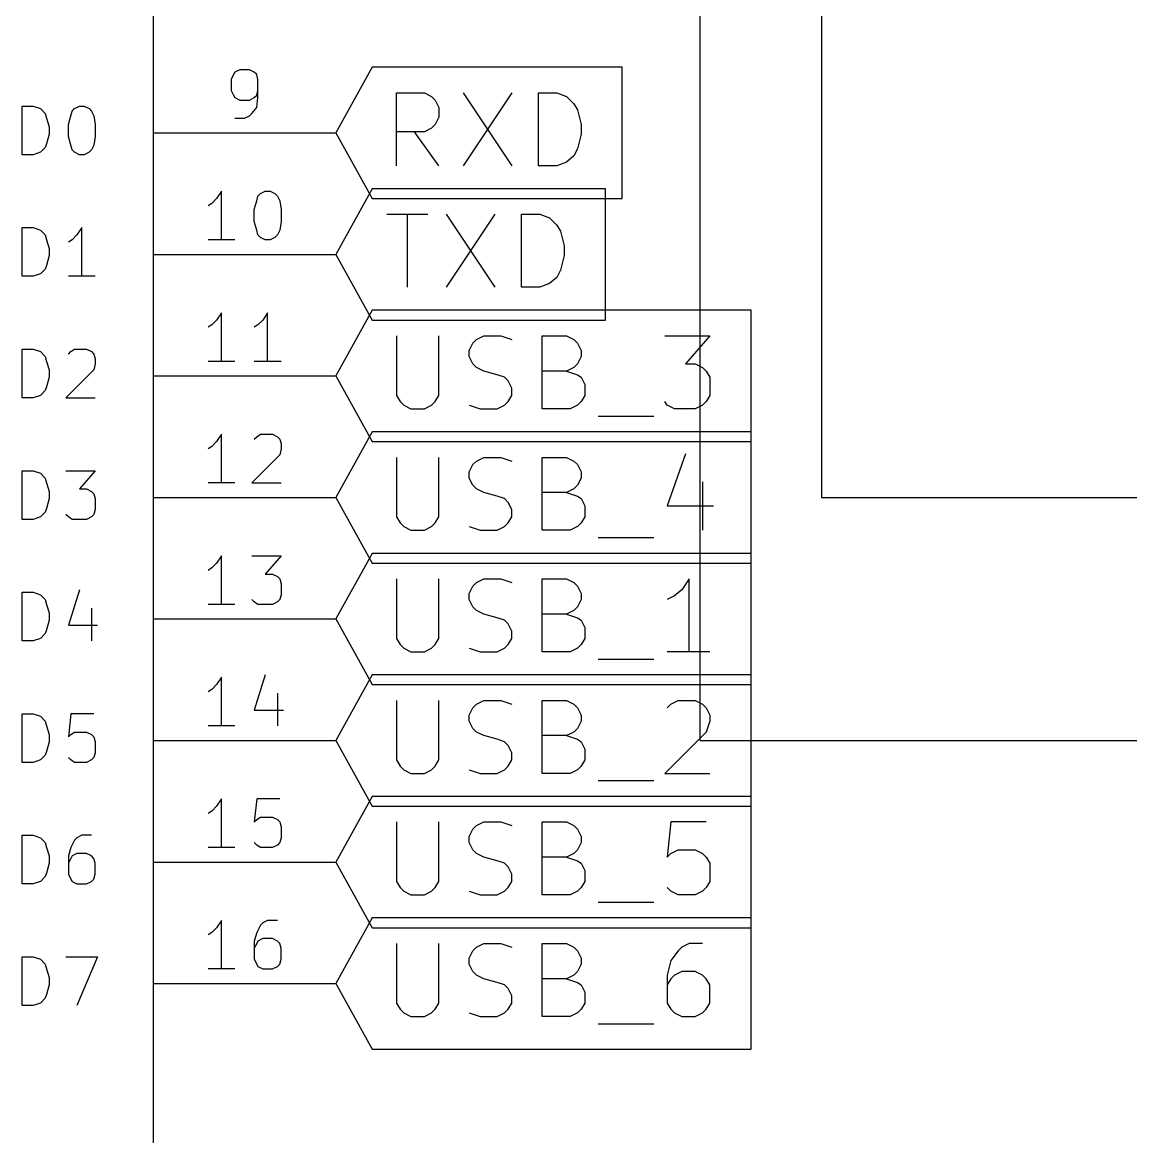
# Model space of a CAD drawing. Extents: x 10 to 287, y -200 to -10.
# Drawn here: x 143.31 to 166.48, y -147.98 to -124.69 of the extents above; entities that cross this region are included whole.
import ezdxf

# ---------------------------------------------------------------- set-up
doc = ezdxf.new("R2010")
doc.units = 0
doc.header["$MEASUREMENT"] = 0

msp = doc.modelspace()

# ---------------------------------------------------------------- linework, layer by layer
at = {"layer": 'Cyan 2'}
for p, q in [((143.307, -127.457), (143.307, -126.441)), ((143.307, -126.441), (143.535, -126.441)), ((143.535, -126.441), (143.688, -126.492)), ((144.399, -126.492), (144.501, -126.441)), ((144.501, -126.441), (144.602, -126.441)), ((144.602, -126.441), (144.704, -126.492)), ((143.688, -126.492), (143.789, -126.594)), ((143.789, -126.594), (143.815, -126.695)), ((143.815, -126.695), (143.866, -126.873)), ((144.272, -126.822), (144.323, -126.644)), ((144.323, -126.644), (144.348, -126.543)), ((144.348, -126.543), (144.399, -126.492)), ((144.704, -126.492), (144.755, -126.543)), ((144.755, -126.543), (144.805, -126.644)), ((144.805, -126.644), (144.831, -126.822)), ((143.866, -126.873), (143.866, -127.025)), ((144.272, -127.076), (144.272, -126.822)), ((144.831, -126.822), (144.831, -127.076)), ((143.866, -127.025), (143.815, -127.229)), ((144.323, -127.254), (144.272, -127.076)), ((144.831, -127.076), (144.805, -127.254)), ((143.688, -127.406), (143.535, -127.457)), ((143.789, -127.305), (143.688, -127.406)), ((143.815, -127.229), (143.789, -127.305)), ((144.348, -127.356), (144.323, -127.254)), ((144.399, -127.406), (144.348, -127.356)), ((144.501, -127.457), (144.399, -127.406)), ((144.704, -127.406), (144.602, -127.457)), ((144.755, -127.356), (144.704, -127.406)), ((144.805, -127.254), (144.755, -127.356)), ((143.535, -127.457), (143.307, -127.457)), ((144.602, -127.457), (144.501, -127.457)), ((143.307, -129.997), (143.307, -128.981)), ((143.307, -128.981), (143.535, -128.981)), ((143.535, -128.981), (143.688, -129.032)), ((143.688, -129.032), (143.789, -129.134)), ((144.551, -128.981), (144.45, -129.134)), ((144.551, -129.997), (144.551, -128.981)), ((143.789, -129.134), (143.815, -129.235)), ((143.815, -129.235), (143.866, -129.413)), ((144.348, -129.235), (144.272, -129.286)), ((144.45, -129.134), (144.348, -129.235)), ((143.866, -129.413), (143.866, -129.565)), ((143.866, -129.565), (143.815, -129.769)), ((143.688, -129.946), (143.535, -129.997)), ((143.789, -129.845), (143.688, -129.946)), ((143.815, -129.769), (143.789, -129.845)), ((143.535, -129.997), (143.307, -129.997)), ((144.831, -129.997), (144.272, -129.997)), ((143.307, -132.537), (143.307, -131.521)), ((143.307, -131.521), (143.535, -131.521)), ((143.535, -131.521), (143.688, -131.572)), ((143.688, -131.572), (143.789, -131.674)), ((144.272, -131.623), (144.323, -131.572)), ((144.323, -131.572), (144.399, -131.521)), ((144.399, -131.521), (144.653, -131.521)), ((144.653, -131.521), (144.755, -131.572)), ((144.755, -131.572), (144.805, -131.623)), ((143.789, -131.674), (143.815, -131.775)), ((143.815, -131.775), (143.866, -131.953)), ((144.805, -131.623), (144.831, -131.724)), ((144.831, -131.826), (144.805, -131.953)), ((144.831, -131.724), (144.831, -131.826)), ((143.866, -131.953), (143.866, -132.105)), ((144.805, -131.953), (144.221, -132.537)), ((143.866, -132.105), (143.815, -132.309)), ((143.688, -132.486), (143.535, -132.537)), ((143.789, -132.385), (143.688, -132.486)), ((143.815, -132.309), (143.789, -132.385)), ((143.535, -132.537), (143.307, -132.537)), ((144.221, -132.537), (144.831, -132.537)), ((143.307, -135.077), (143.307, -134.061)), ((143.307, -134.061), (143.535, -134.061)), ((143.535, -134.061), (143.688, -134.112)), ((143.688, -134.112), (143.789, -134.214)), ((144.221, -134.061), (144.831, -134.061)), ((144.831, -134.061), (144.501, -134.442)), ((143.789, -134.214), (143.815, -134.315)), ((143.815, -134.315), (143.866, -134.493)), ((143.866, -134.493), (143.866, -134.645)), ((144.501, -134.442), (144.653, -134.442)), ((144.653, -134.442), (144.755, -134.493)), ((144.755, -134.493), (144.805, -134.544)), ((144.805, -134.544), (144.831, -134.645)), ((143.815, -134.849), (143.789, -134.925)), ((143.866, -134.645), (143.815, -134.849)), ((144.831, -134.645), (144.831, -134.874)), ((143.535, -135.077), (143.307, -135.077)), ((143.688, -135.026), (143.535, -135.077)), ((143.789, -134.925), (143.688, -135.026)), ((144.272, -135.026), (144.221, -134.976)), ((144.348, -135.077), (144.272, -135.026)), ((144.653, -135.077), (144.348, -135.077)), ((144.755, -135.026), (144.653, -135.077)), ((144.805, -134.976), (144.755, -135.026)), ((144.831, -134.874), (144.805, -134.976)), ((143.307, -137.617), (143.307, -136.601)), ((143.307, -136.601), (143.535, -136.601)), ((143.535, -136.601), (143.688, -136.652)), ((143.688, -136.652), (143.789, -136.754)), ((144.501, -136.55), (144.272, -137.287)), ((143.789, -136.754), (143.815, -136.855)), ((143.815, -136.855), (143.866, -137.033)), ((144.755, -136.931), (144.755, -137.617)), ((143.866, -137.185), (143.815, -137.389)), ((143.866, -137.033), (143.866, -137.185)), ((143.815, -137.389), (143.789, -137.465)), ((144.272, -137.287), (144.882, -137.287)), ((143.535, -137.617), (143.307, -137.617)), ((143.688, -137.566), (143.535, -137.617)), ((143.789, -137.465), (143.688, -137.566)), ((143.307, -140.157), (143.307, -139.141)), ((143.307, -139.141), (143.535, -139.141)), ((143.535, -139.141), (143.688, -139.192)), ((143.688, -139.192), (143.789, -139.294)), ((144.323, -139.141), (144.272, -139.624)), ((144.805, -139.141), (144.323, -139.141)), ((143.789, -139.294), (143.815, -139.395)), ((143.815, -139.395), (143.866, -139.573)), ((143.866, -139.725), (143.815, -139.929)), ((143.866, -139.573), (143.866, -139.725)), ((144.272, -139.624), (144.323, -139.573)), ((144.323, -139.573), (144.399, -139.522)), ((144.399, -139.522), (144.653, -139.522)), ((144.653, -139.522), (144.755, -139.573)), ((144.755, -139.573), (144.805, -139.624)), ((144.805, -139.624), (144.831, -139.725)), ((144.831, -139.725), (144.831, -139.954)), ((143.815, -139.929), (143.789, -140.005)), ((144.831, -139.954), (144.805, -140.056)), ((143.535, -140.157), (143.307, -140.157)), ((143.688, -140.106), (143.535, -140.157)), ((143.789, -140.005), (143.688, -140.106)), ((144.323, -140.106), (144.272, -140.056)), ((144.399, -140.157), (144.323, -140.106)), ((144.653, -140.157), (144.399, -140.157)), ((144.755, -140.106), (144.653, -140.157)), ((144.805, -140.056), (144.755, -140.106)), ((143.307, -142.697), (143.307, -141.681)), ((143.307, -141.681), (143.535, -141.681)), ((143.535, -141.681), (143.688, -141.732)), ((143.688, -141.732), (143.789, -141.834)), ((143.789, -141.834), (143.815, -141.935)), ((144.399, -141.783), (144.323, -141.935)), ((144.45, -141.732), (144.399, -141.783)), ((144.551, -141.681), (144.45, -141.732)), ((144.755, -141.681), (144.551, -141.681)), ((143.815, -141.935), (143.866, -142.113)), ((144.323, -141.935), (144.272, -142.113)), ((144.45, -142.062), (144.348, -142.113)), ((144.653, -142.062), (144.45, -142.062)), ((144.755, -142.113), (144.653, -142.062)), ((143.866, -142.265), (143.815, -142.469)), ((143.866, -142.113), (143.866, -142.265)), ((144.272, -142.113), (144.272, -142.494)), ((144.323, -142.164), (144.272, -142.265)), ((144.348, -142.113), (144.323, -142.164)), ((144.805, -142.164), (144.755, -142.113)), ((144.831, -142.265), (144.805, -142.164)), ((144.831, -142.494), (144.831, -142.265)), ((143.789, -142.545), (143.688, -142.646)), ((143.815, -142.469), (143.789, -142.545)), ((144.272, -142.494), (144.323, -142.596)), ((144.805, -142.596), (144.831, -142.494)), ((143.535, -142.697), (143.307, -142.697)), ((143.688, -142.646), (143.535, -142.697)), ((144.323, -142.596), (144.348, -142.646)), ((144.348, -142.646), (144.45, -142.697)), ((144.45, -142.697), (144.653, -142.697)), ((144.653, -142.697), (144.755, -142.646)), ((144.755, -142.646), (144.805, -142.596)), ((143.307, -145.237), (143.307, -144.221)), ((143.307, -144.221), (143.535, -144.221)), ((143.535, -144.221), (143.688, -144.272)), ((143.688, -144.272), (143.789, -144.374)), ((143.789, -144.374), (143.815, -144.475)), ((144.221, -144.221), (144.882, -144.221)), ((144.882, -144.221), (144.45, -145.237)), ((143.815, -144.475), (143.866, -144.653)), ((143.866, -144.805), (143.815, -145.009)), ((143.866, -144.653), (143.866, -144.805)), ((143.789, -145.085), (143.688, -145.186)), ((143.815, -145.009), (143.789, -145.085)), ((143.535, -145.237), (143.307, -145.237)), ((143.688, -145.186), (143.535, -145.237))]:
    msp.add_line(p, q, dxfattribs=at)
at = {"layer": 'Green 2'}
for p, q in [((160.02, -71.12), (160.02, -134.62)), ((157.48, -139.7), (157.48, -73.66)), ((160.02, -134.62), (191.77, -134.62)), ((157.48, -139.7), (245.11, -139.7))]:
    msp.add_line(p, q, dxfattribs=at)
at = {"layer": 'L.Yellow'}
msp.add_line((146.05, -148.59), (146.05, -54.61), dxfattribs=at)
at = {"layer": 'Red 2'}
for p, q in [((146.05, -148.59), (146.05, -54.61)), ((147.752, -125.73), (147.726, -125.781)), ((147.853, -125.679), (147.752, -125.73)), ((148.057, -125.679), (147.853, -125.679)), ((148.158, -125.73), (148.057, -125.679)), ((148.209, -125.781), (148.158, -125.73)), ((150.622, -125.628), (149.86, -127)), ((155.854, -125.628), (150.622, -125.628)), ((155.854, -127), (155.854, -125.628)), ((147.726, -125.781), (147.676, -125.882)), ((147.676, -125.882), (147.676, -126.111)), ((148.234, -125.882), (148.209, -125.781)), ((148.234, -126.263), (148.234, -125.882)), ((147.676, -126.111), (147.726, -126.213)), ((147.726, -126.213), (147.752, -126.263)), ((148.158, -126.263), (148.209, -126.213)), ((148.209, -126.213), (148.234, -126.111)), ((151.13, -127.686), (151.13, -126.162)), ((151.13, -126.162), (151.714, -126.162)), ((151.714, -126.162), (151.867, -126.238)), ((151.867, -126.238), (151.943, -126.314)), ((152.527, -126.162), (153.543, -127.686)), ((153.543, -126.162), (152.527, -127.686)), ((154.102, -127.686), (154.102, -126.162)), ((154.102, -126.162), (154.483, -126.162)), ((154.483, -126.162), (154.686, -126.238)), ((154.686, -126.238), (154.838, -126.39)), ((147.752, -126.263), (147.853, -126.314)), ((147.853, -126.314), (148.057, -126.314)), ((148.057, -126.314), (148.158, -126.263)), ((148.107, -126.594), (148.209, -126.467)), ((148.209, -126.467), (148.234, -126.263)), ((151.943, -126.314), (152.019, -126.467)), ((152.019, -126.467), (152.019, -126.67)), ((154.838, -126.39), (154.915, -126.517)), ((147.752, -126.695), (147.955, -126.695)), ((147.955, -126.695), (148.057, -126.644)), ((148.057, -126.644), (148.107, -126.594)), ((152.019, -126.67), (151.943, -126.822)), ((154.915, -126.517), (154.991, -126.822)), ((151.867, -126.898), (151.714, -126.975)), ((151.943, -126.822), (151.867, -126.898)), ((154.991, -126.822), (154.991, -127.025)), ((146.05, -127), (149.86, -127)), ((149.86, -127), (150.622, -128.372)), ((151.714, -126.975), (151.13, -126.975)), ((152.019, -127.686), (151.511, -126.975)), ((154.991, -127.025), (154.915, -127.33)), ((155.854, -128.372), (155.854, -127)), ((154.915, -127.33), (154.838, -127.483)), ((154.686, -127.61), (154.483, -127.686)), ((154.838, -127.483), (154.686, -127.61)), ((154.483, -127.686), (154.102, -127.686)), ((147.472, -128.219), (147.371, -128.372)), ((147.472, -129.235), (147.472, -128.219)), ((148.209, -128.422), (148.234, -128.321)), ((148.234, -128.321), (148.285, -128.27)), ((148.285, -128.27), (148.387, -128.219)), ((148.387, -128.219), (148.488, -128.219)), ((148.488, -128.219), (148.59, -128.27)), ((148.59, -128.27), (148.641, -128.321)), ((148.641, -128.321), (148.692, -128.422)), ((150.622, -128.168), (149.86, -129.54)), ((155.499, -128.168), (150.622, -128.168)), ((155.499, -129.54), (155.499, -128.168)), ((147.269, -128.473), (147.193, -128.524)), ((147.371, -128.372), (147.269, -128.473)), ((148.158, -128.6), (148.209, -128.422)), ((148.692, -128.422), (148.717, -128.6)), ((150.622, -128.372), (155.854, -128.372)), ((148.158, -128.854), (148.158, -128.6)), ((148.717, -128.6), (148.717, -128.854)), ((150.927, -128.702), (151.79, -128.702)), ((151.359, -130.226), (151.359, -128.702)), ((152.171, -128.702), (153.187, -130.226)), ((153.187, -128.702), (152.171, -130.226)), ((153.746, -130.226), (153.746, -128.702)), ((153.746, -128.702), (154.127, -128.702)), ((154.127, -128.702), (154.33, -128.778)), ((154.33, -128.778), (154.483, -128.93)), ((148.209, -129.032), (148.158, -128.854)), ((148.234, -129.134), (148.209, -129.032)), ((148.692, -129.032), (148.641, -129.134)), ((148.717, -128.854), (148.692, -129.032)), ((154.483, -128.93), (154.559, -129.057)), ((147.752, -129.235), (147.193, -129.235)), ((148.285, -129.184), (148.234, -129.134)), ((148.387, -129.235), (148.285, -129.184)), ((148.488, -129.235), (148.387, -129.235)), ((148.59, -129.184), (148.488, -129.235)), ((148.641, -129.134), (148.59, -129.184)), ((154.559, -129.057), (154.635, -129.362)), ((154.635, -129.362), (154.635, -129.565)), ((146.05, -129.54), (149.86, -129.54)), ((149.86, -129.54), (150.622, -130.912)), ((154.635, -129.565), (154.559, -129.87)), ((155.499, -130.912), (155.499, -129.54)), ((154.559, -129.87), (154.483, -130.023)), ((154.33, -130.15), (154.127, -130.226)), ((154.483, -130.023), (154.33, -130.15)), ((154.127, -130.226), (153.746, -130.226)), ((147.472, -130.759), (147.371, -130.912)), ((147.472, -131.775), (147.472, -130.759)), ((148.438, -130.759), (148.336, -130.912)), ((148.438, -131.775), (148.438, -130.759)), ((150.622, -130.708), (149.86, -132.08)), ((158.547, -130.708), (150.622, -130.708)), ((158.547, -132.08), (158.547, -130.708)), ((147.269, -131.013), (147.193, -131.064)), ((147.371, -130.912), (147.269, -131.013)), ((148.234, -131.013), (148.158, -131.064)), ((148.336, -130.912), (148.234, -131.013)), ((150.622, -130.912), (155.499, -130.912)), ((151.13, -131.242), (151.13, -132.486)), ((152.019, -132.486), (152.019, -131.242)), ((152.73, -131.394), (152.806, -131.318)), ((152.806, -131.318), (152.959, -131.242)), ((152.959, -131.242), (153.314, -131.242)), ((153.314, -131.242), (153.543, -131.318)), ((154.178, -132.766), (154.178, -131.242)), ((154.178, -131.242), (154.686, -131.242)), ((154.686, -131.242), (154.838, -131.318)), ((154.838, -131.318), (154.915, -131.394)), ((156.743, -131.242), (157.683, -131.242)), ((157.683, -131.242), (157.175, -131.826)), ((152.654, -131.547), (152.73, -131.394)), ((152.654, -131.674), (152.654, -131.547)), ((154.915, -131.394), (154.991, -131.547)), ((154.991, -131.547), (154.991, -131.674)), ((147.752, -131.775), (147.193, -131.775)), ((148.717, -131.775), (148.158, -131.775)), ((152.73, -131.826), (152.654, -131.674)), ((152.806, -131.902), (152.73, -131.826)), ((154.915, -131.826), (154.838, -131.902)), ((154.991, -131.674), (154.915, -131.826)), ((157.175, -131.826), (157.378, -131.826)), ((157.378, -131.826), (157.531, -131.902)), ((152.959, -131.978), (152.806, -131.902)), ((153.238, -132.055), (152.959, -131.978)), ((153.391, -132.105), (153.238, -132.055)), ((154.686, -131.978), (154.178, -131.978)), ((154.838, -131.902), (154.686, -131.978)), ((154.686, -131.978), (154.915, -132.055)), ((154.915, -132.055), (154.991, -132.105)), ((157.531, -131.902), (157.607, -131.978)), ((157.607, -131.978), (157.683, -132.105)), ((146.05, -132.08), (149.86, -132.08)), ((149.86, -132.08), (150.622, -133.452)), ((153.467, -132.182), (153.391, -132.105)), ((153.543, -132.334), (153.467, -132.182)), ((154.991, -132.105), (155.067, -132.258)), ((155.067, -132.258), (155.067, -132.486)), ((157.683, -132.105), (157.683, -132.486)), ((158.547, -133.452), (158.547, -132.08)), ((151.13, -132.486), (151.206, -132.613)), ((151.943, -132.613), (152.019, -132.486)), ((153.467, -132.613), (153.543, -132.486)), ((153.543, -132.486), (153.543, -132.334)), ((155.067, -132.486), (154.991, -132.613)), ((157.683, -132.486), (157.607, -132.613)), ((151.206, -132.613), (151.282, -132.69)), ((151.282, -132.69), (151.435, -132.766)), ((151.714, -132.766), (151.867, -132.69)), ((151.867, -132.69), (151.943, -132.613)), ((152.654, -132.69), (152.883, -132.766)), ((153.238, -132.766), (153.391, -132.69)), ((153.391, -132.69), (153.467, -132.613)), ((154.915, -132.69), (154.762, -132.766)), ((154.991, -132.613), (154.915, -132.69)), ((156.794, -132.69), (156.743, -132.613)), ((156.947, -132.766), (156.794, -132.69)), ((157.531, -132.69), (157.378, -132.766)), ((157.607, -132.613), (157.531, -132.69)), ((151.435, -132.766), (151.714, -132.766)), ((152.883, -132.766), (153.238, -132.766)), ((154.762, -132.766), (154.178, -132.766)), ((155.346, -132.918), (156.515, -132.918)), ((157.378, -132.766), (156.947, -132.766)), ((147.371, -133.452), (147.269, -133.553)), ((147.472, -133.299), (147.371, -133.452)), ((147.472, -134.315), (147.472, -133.299)), ((148.158, -133.401), (148.209, -133.35)), ((148.209, -133.35), (148.285, -133.299)), ((148.285, -133.299), (148.539, -133.299)), ((148.539, -133.299), (148.641, -133.35)), ((148.641, -133.35), (148.692, -133.401)), ((148.692, -133.401), (148.717, -133.502)), ((150.622, -133.248), (149.86, -134.62)), ((158.547, -133.248), (150.622, -133.248)), ((150.622, -133.452), (158.547, -133.452)), ((158.547, -134.62), (158.547, -133.248)), ((147.269, -133.553), (147.193, -133.604)), ((148.717, -133.604), (148.692, -133.731)), ((148.717, -133.502), (148.717, -133.604)), ((148.692, -133.731), (148.107, -134.315)), ((151.13, -133.782), (151.13, -135.026)), ((152.019, -135.026), (152.019, -133.782)), ((152.73, -133.934), (152.806, -133.858)), ((152.806, -133.858), (152.959, -133.782)), ((152.959, -133.782), (153.314, -133.782)), ((153.314, -133.782), (153.543, -133.858)), ((154.178, -135.306), (154.178, -133.782)), ((154.178, -133.782), (154.686, -133.782)), ((154.686, -133.782), (154.838, -133.858)), ((154.838, -133.858), (154.915, -133.934)), ((157.175, -133.706), (156.794, -134.798)), ((152.654, -134.087), (152.73, -133.934)), ((152.654, -134.214), (152.654, -134.087)), ((154.915, -133.934), (154.991, -134.087)), ((154.991, -134.087), (154.991, -134.214)), ((147.752, -134.315), (147.193, -134.315)), ((148.107, -134.315), (148.717, -134.315)), ((152.73, -134.366), (152.654, -134.214)), ((152.806, -134.442), (152.73, -134.366)), ((154.915, -134.366), (154.838, -134.442)), ((154.991, -134.214), (154.915, -134.366)), ((157.531, -134.29), (157.531, -135.306)), ((146.05, -134.62), (149.86, -134.62)), ((149.86, -134.62), (150.622, -135.992)), ((152.959, -134.518), (152.806, -134.442)), ((153.238, -134.595), (152.959, -134.518)), ((153.391, -134.645), (153.238, -134.595)), ((154.686, -134.518), (154.178, -134.518)), ((154.838, -134.442), (154.686, -134.518)), ((154.686, -134.518), (154.915, -134.595)), ((154.915, -134.595), (154.991, -134.645)), ((158.547, -135.992), (158.547, -134.62)), ((153.467, -134.722), (153.391, -134.645)), ((153.543, -134.874), (153.467, -134.722)), ((154.991, -134.645), (155.067, -134.798)), ((155.067, -134.798), (155.067, -135.026)), ((156.794, -134.798), (157.759, -134.798)), ((151.13, -135.026), (151.206, -135.153)), ((151.943, -135.153), (152.019, -135.026)), ((153.467, -135.153), (153.543, -135.026)), ((153.543, -135.026), (153.543, -134.874)), ((155.067, -135.026), (154.991, -135.153)), ((151.206, -135.153), (151.282, -135.23)), ((151.282, -135.23), (151.435, -135.306)), ((151.435, -135.306), (151.714, -135.306)), ((151.714, -135.306), (151.867, -135.23)), ((151.867, -135.23), (151.943, -135.153)), ((152.654, -135.23), (152.883, -135.306)), ((152.883, -135.306), (153.238, -135.306)), ((153.238, -135.306), (153.391, -135.23)), ((153.391, -135.23), (153.467, -135.153)), ((154.762, -135.306), (154.178, -135.306)), ((154.915, -135.23), (154.762, -135.306)), ((154.991, -135.153), (154.915, -135.23)), ((155.346, -135.458), (156.515, -135.458)), ((150.622, -135.788), (149.86, -137.16)), ((158.547, -135.788), (150.622, -135.788)), ((158.547, -137.16), (158.547, -135.788)), ((147.371, -135.992), (147.269, -136.093)), ((147.472, -135.839), (147.371, -135.992)), ((147.472, -136.855), (147.472, -135.839)), ((148.107, -135.839), (148.717, -135.839)), ((148.717, -135.839), (148.387, -136.22)), ((150.622, -135.992), (158.547, -135.992)), ((147.269, -136.093), (147.193, -136.144)), ((148.387, -136.22), (148.539, -136.22)), ((148.539, -136.22), (148.641, -136.271)), ((148.641, -136.271), (148.692, -136.322)), ((148.692, -136.322), (148.717, -136.423)), ((148.717, -136.423), (148.717, -136.652)), ((151.13, -136.322), (151.13, -137.566)), ((152.019, -137.566), (152.019, -136.322)), ((152.654, -136.627), (152.73, -136.474)), ((152.73, -136.474), (152.806, -136.398)), ((152.806, -136.398), (152.959, -136.322)), ((152.959, -136.322), (153.314, -136.322)), ((153.314, -136.322), (153.543, -136.398)), ((154.178, -137.846), (154.178, -136.322)), ((154.178, -136.322), (154.686, -136.322)), ((154.686, -136.322), (154.838, -136.398)), ((154.838, -136.398), (154.915, -136.474)), ((154.915, -136.474), (154.991, -136.627)), ((157.251, -136.322), (157.099, -136.55)), ((157.251, -137.846), (157.251, -136.322)), ((148.717, -136.652), (148.692, -136.754)), ((152.654, -136.754), (152.654, -136.627)), ((154.991, -136.627), (154.991, -136.754)), ((156.947, -136.677), (156.794, -136.754)), ((157.099, -136.55), (156.947, -136.677)), ((147.752, -136.855), (147.193, -136.855)), ((148.158, -136.804), (148.107, -136.754)), ((148.234, -136.855), (148.158, -136.804)), ((148.539, -136.855), (148.234, -136.855)), ((148.641, -136.804), (148.539, -136.855)), ((148.692, -136.754), (148.641, -136.804)), ((152.73, -136.906), (152.654, -136.754)), ((152.806, -136.982), (152.73, -136.906)), ((154.915, -136.906), (154.838, -136.982)), ((154.991, -136.754), (154.915, -136.906)), ((146.05, -137.16), (149.86, -137.16)), ((149.86, -137.16), (150.622, -138.532)), ((152.959, -137.058), (152.806, -136.982)), ((153.238, -137.135), (152.959, -137.058)), ((153.391, -137.185), (153.238, -137.135)), ((153.467, -137.262), (153.391, -137.185)), ((154.686, -137.058), (154.178, -137.058)), ((154.838, -136.982), (154.686, -137.058)), ((154.686, -137.058), (154.915, -137.135)), ((154.915, -137.135), (154.991, -137.185)), ((154.991, -137.185), (155.067, -137.338)), ((158.547, -138.532), (158.547, -137.16)), ((153.543, -137.414), (153.467, -137.262)), ((153.543, -137.566), (153.543, -137.414)), ((155.067, -137.338), (155.067, -137.566)), ((151.13, -137.566), (151.206, -137.693)), ((151.943, -137.693), (152.019, -137.566)), ((153.467, -137.693), (153.543, -137.566)), ((155.067, -137.566), (154.991, -137.693)), ((151.206, -137.693), (151.282, -137.77)), ((151.282, -137.77), (151.435, -137.846)), ((151.435, -137.846), (151.714, -137.846)), ((151.714, -137.846), (151.867, -137.77)), ((151.867, -137.77), (151.943, -137.693)), ((152.654, -137.77), (152.883, -137.846)), ((152.883, -137.846), (153.238, -137.846)), ((153.238, -137.846), (153.391, -137.77)), ((153.391, -137.77), (153.467, -137.693)), ((154.762, -137.846), (154.178, -137.846)), ((154.915, -137.77), (154.762, -137.846)), ((154.991, -137.693), (154.915, -137.77)), ((157.683, -137.846), (156.794, -137.846)), ((155.346, -137.998), (156.515, -137.998)), ((148.387, -138.328), (148.158, -139.065)), ((150.622, -138.328), (149.86, -139.7)), ((158.547, -138.328), (150.622, -138.328)), ((158.547, -139.7), (158.547, -138.328)), ((147.371, -138.532), (147.269, -138.633)), ((147.472, -138.379), (147.371, -138.532)), ((147.472, -139.395), (147.472, -138.379)), ((150.622, -138.532), (158.547, -138.532)), ((147.269, -138.633), (147.193, -138.684)), ((148.641, -138.709), (148.641, -139.395)), ((151.13, -138.862), (151.13, -140.106)), ((152.019, -140.106), (152.019, -138.862)), ((152.654, -139.167), (152.73, -139.014)), ((152.73, -139.014), (152.806, -138.938)), ((152.806, -138.938), (152.959, -138.862)), ((152.959, -138.862), (153.314, -138.862)), ((153.314, -138.862), (153.543, -138.938)), ((154.178, -140.386), (154.178, -138.862)), ((154.178, -138.862), (154.686, -138.862)), ((154.686, -138.862), (154.838, -138.938)), ((154.838, -138.938), (154.915, -139.014)), ((154.915, -139.014), (154.991, -139.167)), ((156.794, -139.014), (156.87, -138.938)), ((156.87, -138.938), (157.023, -138.862)), ((157.023, -138.862), (157.378, -138.862)), ((157.378, -138.862), (157.531, -138.938)), ((157.531, -138.938), (157.607, -139.014)), ((157.607, -139.014), (157.683, -139.167)), ((148.158, -139.065), (148.768, -139.065)), ((152.654, -139.294), (152.654, -139.167)), ((154.991, -139.167), (154.991, -139.294)), ((157.683, -139.167), (157.683, -139.294)), ((147.752, -139.395), (147.193, -139.395)), ((152.73, -139.446), (152.654, -139.294)), ((152.806, -139.522), (152.73, -139.446)), ((154.915, -139.446), (154.838, -139.522)), ((154.991, -139.294), (154.915, -139.446)), ((157.683, -139.294), (157.607, -139.522)), ((146.05, -139.7), (149.86, -139.7)), ((149.86, -139.7), (150.622, -141.072)), ((152.959, -139.598), (152.806, -139.522)), ((153.238, -139.675), (152.959, -139.598)), ((153.391, -139.725), (153.238, -139.675)), ((153.467, -139.802), (153.391, -139.725)), ((154.686, -139.598), (154.178, -139.598)), ((154.838, -139.522), (154.686, -139.598)), ((154.686, -139.598), (154.915, -139.675)), ((154.915, -139.675), (154.991, -139.725)), ((154.991, -139.725), (155.067, -139.878)), ((157.607, -139.522), (156.743, -140.386)), ((158.547, -141.072), (158.547, -139.7)), ((153.543, -139.954), (153.467, -139.802)), ((153.543, -140.106), (153.543, -139.954)), ((155.067, -139.878), (155.067, -140.106)), ((151.13, -140.106), (151.206, -140.233)), ((151.943, -140.233), (152.019, -140.106)), ((153.467, -140.233), (153.543, -140.106)), ((155.067, -140.106), (154.991, -140.233)), ((151.206, -140.233), (151.282, -140.31)), ((151.282, -140.31), (151.435, -140.386)), ((151.435, -140.386), (151.714, -140.386)), ((151.714, -140.386), (151.867, -140.31)), ((151.867, -140.31), (151.943, -140.233)), ((152.654, -140.31), (152.883, -140.386)), ((152.883, -140.386), (153.238, -140.386)), ((153.238, -140.386), (153.391, -140.31)), ((153.391, -140.31), (153.467, -140.233)), ((154.762, -140.386), (154.178, -140.386)), ((154.915, -140.31), (154.762, -140.386)), ((154.991, -140.233), (154.915, -140.31)), ((156.743, -140.386), (157.683, -140.386)), ((155.346, -140.538), (156.515, -140.538)), ((150.622, -140.868), (149.86, -142.24)), ((158.547, -140.868), (150.622, -140.868)), ((158.547, -142.24), (158.547, -140.868)), ((147.371, -141.072), (147.269, -141.173)), ((147.472, -140.919), (147.371, -141.072)), ((147.472, -141.935), (147.472, -140.919)), ((148.209, -140.919), (148.158, -141.402)), ((148.692, -140.919), (148.209, -140.919)), ((150.622, -141.072), (158.547, -141.072)), ((147.269, -141.173), (147.193, -141.224)), ((148.158, -141.402), (148.209, -141.351)), ((148.209, -141.351), (148.285, -141.3)), ((148.285, -141.3), (148.539, -141.3)), ((148.539, -141.3), (148.641, -141.351)), ((148.641, -141.351), (148.692, -141.402)), ((148.692, -141.402), (148.717, -141.503)), ((148.717, -141.503), (148.717, -141.732)), ((151.13, -141.402), (151.13, -142.646)), ((152.019, -142.646), (152.019, -141.402)), ((152.654, -141.707), (152.73, -141.554)), ((152.73, -141.554), (152.806, -141.478)), ((152.806, -141.478), (152.959, -141.402)), ((152.959, -141.402), (153.314, -141.402)), ((153.314, -141.402), (153.543, -141.478)), ((154.178, -142.926), (154.178, -141.402)), ((154.178, -141.402), (154.686, -141.402)), ((154.686, -141.402), (154.838, -141.478)), ((154.838, -141.478), (154.915, -141.554)), ((154.915, -141.554), (154.991, -141.707)), ((156.87, -141.402), (156.794, -142.138)), ((157.607, -141.402), (156.87, -141.402)), ((148.209, -141.884), (148.158, -141.834)), ((148.692, -141.834), (148.641, -141.884)), ((148.717, -141.732), (148.692, -141.834)), ((152.654, -141.834), (152.654, -141.707)), ((152.73, -141.986), (152.654, -141.834)), ((154.991, -141.834), (154.915, -141.986)), ((154.991, -141.707), (154.991, -141.834)), ((147.752, -141.935), (147.193, -141.935)), ((148.285, -141.935), (148.209, -141.884)), ((148.539, -141.935), (148.285, -141.935)), ((148.641, -141.884), (148.539, -141.935)), ((152.806, -142.062), (152.73, -141.986)), ((152.959, -142.138), (152.806, -142.062)), ((154.838, -142.062), (154.686, -142.138)), ((154.915, -141.986), (154.838, -142.062)), ((156.794, -142.138), (156.87, -142.062)), ((156.87, -142.062), (157.023, -141.986)), ((157.023, -141.986), (157.378, -141.986)), ((157.378, -141.986), (157.531, -142.062)), ((157.531, -142.062), (157.607, -142.138)), ((146.05, -142.24), (149.86, -142.24)), ((149.86, -142.24), (150.622, -143.612)), ((153.238, -142.215), (152.959, -142.138)), ((153.391, -142.265), (153.238, -142.215)), ((153.467, -142.342), (153.391, -142.265)), ((154.686, -142.138), (154.178, -142.138)), ((154.686, -142.138), (154.915, -142.215)), ((154.915, -142.215), (154.991, -142.265)), ((154.991, -142.265), (155.067, -142.418)), ((157.607, -142.138), (157.683, -142.265)), ((157.683, -142.265), (157.683, -142.646)), ((158.547, -143.612), (158.547, -142.24)), ((153.543, -142.494), (153.467, -142.342)), ((153.543, -142.646), (153.543, -142.494)), ((155.067, -142.418), (155.067, -142.646)), ((151.13, -142.646), (151.206, -142.773)), ((151.206, -142.773), (151.282, -142.85)), ((151.867, -142.85), (151.943, -142.773)), ((151.943, -142.773), (152.019, -142.646)), ((153.391, -142.85), (153.467, -142.773)), ((153.467, -142.773), (153.543, -142.646)), ((154.991, -142.773), (154.915, -142.85)), ((155.067, -142.646), (154.991, -142.773)), ((156.87, -142.85), (156.794, -142.773)), ((157.607, -142.773), (157.531, -142.85)), ((157.683, -142.646), (157.607, -142.773)), ((151.282, -142.85), (151.435, -142.926)), ((151.435, -142.926), (151.714, -142.926)), ((151.714, -142.926), (151.867, -142.85)), ((152.654, -142.85), (152.883, -142.926)), ((152.883, -142.926), (153.238, -142.926)), ((153.238, -142.926), (153.391, -142.85)), ((154.762, -142.926), (154.178, -142.926)), ((154.915, -142.85), (154.762, -142.926)), ((157.023, -142.926), (156.87, -142.85)), ((157.378, -142.926), (157.023, -142.926)), ((157.531, -142.85), (157.378, -142.926)), ((155.346, -143.078), (156.515, -143.078)), ((147.472, -143.459), (147.371, -143.612)), ((147.472, -144.475), (147.472, -143.459)), ((148.438, -143.459), (148.336, -143.51)), ((148.641, -143.459), (148.438, -143.459)), ((150.622, -143.408), (149.86, -144.78)), ((158.547, -143.408), (150.622, -143.408)), ((158.547, -144.78), (158.547, -143.408)), ((147.371, -143.612), (147.269, -143.713)), ((148.285, -143.561), (148.209, -143.713)), ((148.336, -143.51), (148.285, -143.561)), ((150.622, -143.612), (158.547, -143.612)), ((147.269, -143.713), (147.193, -143.764)), ((148.209, -143.713), (148.158, -143.891)), ((148.158, -143.891), (148.158, -144.272)), ((148.209, -143.942), (148.158, -144.043)), ((148.234, -143.891), (148.209, -143.942)), ((148.336, -143.84), (148.234, -143.891)), ((148.539, -143.84), (148.336, -143.84)), ((148.641, -143.891), (148.539, -143.84)), ((148.692, -143.942), (148.641, -143.891)), ((148.717, -144.043), (148.692, -143.942)), ((151.13, -143.942), (151.13, -145.186)), ((152.019, -145.186), (152.019, -143.942)), ((152.806, -144.018), (152.959, -143.942)), ((152.959, -143.942), (153.314, -143.942)), ((153.314, -143.942), (153.543, -144.018)), ((154.178, -145.466), (154.178, -143.942)), ((154.178, -143.942), (154.686, -143.942)), ((154.686, -143.942), (154.838, -144.018)), ((157.251, -143.942), (157.099, -144.018)), ((157.531, -143.942), (157.251, -143.942)), ((148.717, -144.272), (148.717, -144.043)), ((152.654, -144.247), (152.73, -144.094)), ((152.73, -144.094), (152.806, -144.018)), ((154.838, -144.018), (154.915, -144.094)), ((154.915, -144.094), (154.991, -144.247)), ((157.023, -144.094), (156.87, -144.297)), ((157.099, -144.018), (157.023, -144.094)), ((148.158, -144.272), (148.209, -144.374)), ((148.209, -144.374), (148.234, -144.424)), ((148.641, -144.424), (148.692, -144.374)), ((148.692, -144.374), (148.717, -144.272)), ((152.654, -144.374), (152.654, -144.247)), ((152.73, -144.526), (152.654, -144.374)), ((154.991, -144.374), (154.915, -144.526)), ((154.991, -144.247), (154.991, -144.374)), ((156.87, -144.297), (156.794, -144.602)), ((147.752, -144.475), (147.193, -144.475)), ((148.234, -144.424), (148.336, -144.475)), ((148.336, -144.475), (148.539, -144.475)), ((148.539, -144.475), (148.641, -144.424)), ((152.806, -144.602), (152.73, -144.526)), ((152.959, -144.678), (152.806, -144.602)), ((154.838, -144.602), (154.686, -144.678)), ((154.915, -144.526), (154.838, -144.602)), ((156.794, -144.602), (156.794, -145.186)), ((156.947, -144.602), (156.87, -144.678)), ((157.099, -144.526), (156.947, -144.602)), ((157.378, -144.526), (157.099, -144.526)), ((157.531, -144.602), (157.378, -144.526)), ((157.607, -144.678), (157.531, -144.602)), ((146.05, -144.78), (149.86, -144.78)), ((149.86, -144.78), (150.622, -146.152)), ((153.238, -144.755), (152.959, -144.678)), ((153.391, -144.805), (153.238, -144.755)), ((153.467, -144.882), (153.391, -144.805)), ((154.686, -144.678), (154.178, -144.678)), ((154.686, -144.678), (154.915, -144.755)), ((154.915, -144.755), (154.991, -144.805)), ((154.991, -144.805), (155.067, -144.958)), ((156.87, -144.678), (156.794, -144.805)), ((157.683, -144.805), (157.607, -144.678)), ((157.683, -145.186), (157.683, -144.805)), ((158.547, -146.152), (158.547, -144.78)), ((153.543, -145.034), (153.467, -144.882)), ((153.543, -145.186), (153.543, -145.034)), ((155.067, -144.958), (155.067, -145.186)), ((151.13, -145.186), (151.206, -145.313)), ((151.206, -145.313), (151.282, -145.39)), ((151.867, -145.39), (151.943, -145.313)), ((151.943, -145.313), (152.019, -145.186)), ((153.391, -145.39), (153.467, -145.313)), ((153.467, -145.313), (153.543, -145.186)), ((154.991, -145.313), (154.915, -145.39)), ((155.067, -145.186), (154.991, -145.313)), ((156.794, -145.186), (156.87, -145.313)), ((156.87, -145.313), (156.947, -145.39)), ((157.531, -145.39), (157.607, -145.313)), ((157.607, -145.313), (157.683, -145.186)), ((151.282, -145.39), (151.435, -145.466)), ((151.435, -145.466), (151.714, -145.466)), ((151.714, -145.466), (151.867, -145.39)), ((152.654, -145.39), (152.883, -145.466)), ((152.883, -145.466), (153.238, -145.466)), ((153.238, -145.466), (153.391, -145.39)), ((154.762, -145.466), (154.178, -145.466)), ((154.915, -145.39), (154.762, -145.466)), ((156.947, -145.39), (157.099, -145.466)), ((157.099, -145.466), (157.378, -145.466)), ((157.378, -145.466), (157.531, -145.39)), ((155.346, -145.618), (156.515, -145.618)), ((150.622, -146.152), (158.547, -146.152))]:
    msp.add_line(p, q, dxfattribs=at)

doc.saveas('drawing.dxf')
